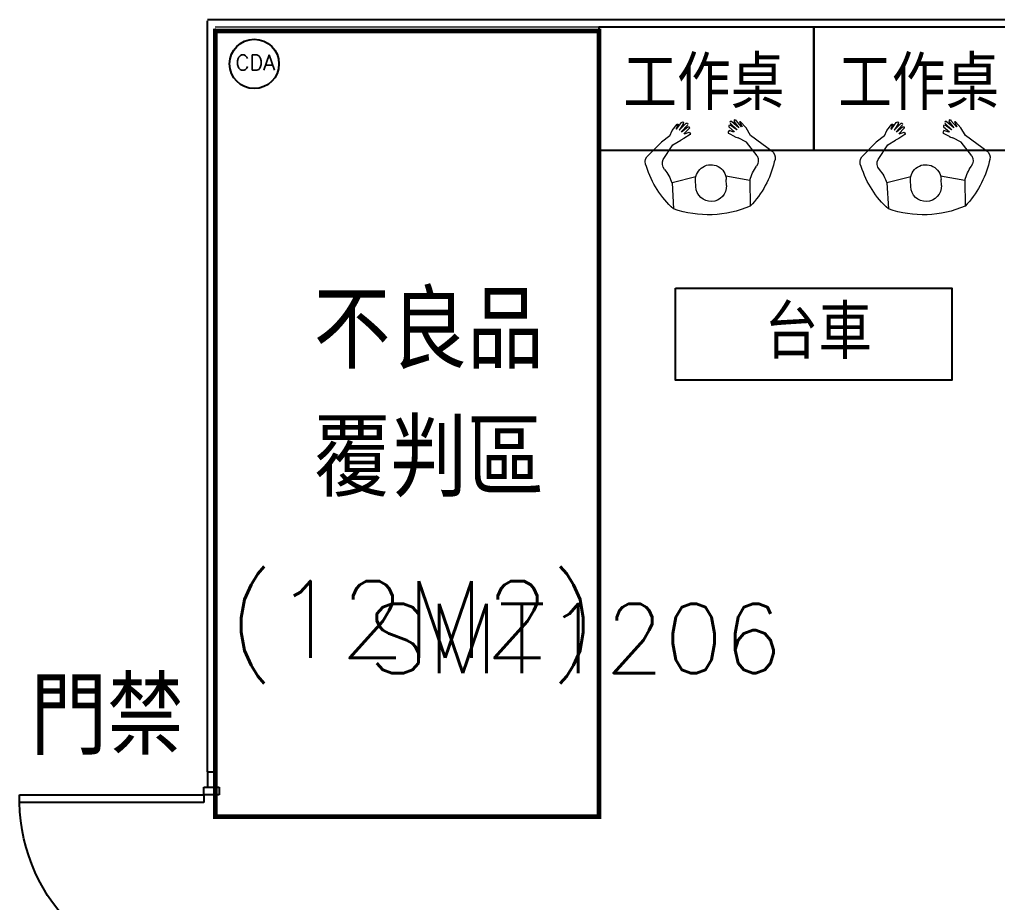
# Model space of a CAD drawing. Extents: x -80 to 56020, y 18240 to 42185.
# Drawn here: x 2187 to 2825, y 20690 to 21265 of the extents above; entities that cross this region are included whole.
import ezdxf

# ---------------------------------------------------------------- set-up
doc = ezdxf.new("R2010")
doc.units = 0
doc.header["$LTSCALE"] = 200
doc.linetypes.add('HIDDEN', pattern=[0.3, 0.2, -0.1])
doc.layers.add('2', color=2, linetype='Continuous', lineweight=9)
for name, color, linetype in [('SMT Line', 5, 'Continuous'), ('緯穎新設隔間', 151, 'Continuous'), ('緯穎生產設備', 7, 'Continuous')]:
    doc.layers.add(name, color=color, linetype=linetype)
doc.styles.add('C1', font='SIMPLEX.shx', dxfattribs={"bigfont": 'CHINESET.shx'})
doc.styles.add('CCAD', font='TXT', dxfattribs={"bigfont": 'CCAD'})
doc.styles.add('DIM', font='simplex.shx', dxfattribs={"bigfont": 'chineset.shx'})

# ---------------------------------------------------------------- blocks, each defined once
blk = doc.blocks.new('MAN')
at = {"layer": '2', "color": 0}
for p, q in [((60858.56, -155354.43, 0), (60869.97, -155368.72, 0)), ((60856.4, -155365.03, 0), (60865.75, -155371.64, 0)), ((60869.97, -155368.72, 0), (60874.98, -155371.51, 0)), ((60840.87, -155370.19, 0), (60823.93, -155370.61, 0)), ((60844.27, -155385.91, 0), (60840.87, -155370.19, 0)), ((60865.75, -155371.64, 0), (60868.58, -155376.89, 0)), ((60874.98, -155371.51, 0), (60879.09, -155374.89, 0)), ((60879.25, -155379.09, 0), (60875.15, -155376.17, 0)), ((60875.15, -155376.17, 0), (60879.5, -155380.89, 0)), ((60875.93, -155374.08, 0), (60875.72, -155374.41, 0)), ((60875.72, -155374.41, 0), (60879.91, -155377.79, 0)), ((60879.01, -155375.53, 0), (60875.93, -155374.08, 0)), ((60879.09, -155374.89, 0), (60879.09, -155375.56, 0)), ((60879.09, -155375.56, 0), (60879.09, -155375.56, 0)), ((60869.42, -155379.04, 0), (60868.58, -155376.89, 0)), ((60871.9, -155383.13, 0), (60869.5, -155378.97, 0)), ((60873.57, -155382.65, 0), (60872.34, -155383.38, 0)), ((60872.52, -155379.46, 0), (60873.57, -155382.65, 0)), ((60876.13, -155382.78, 0), (60872.65, -155379.08, 0)), ((60873.9, -155377.6, 0), (60877.07, -155381.77, 0)), ((60878.42, -155381.82, 0), (60873.97, -155377.41, 0)), ((60876.94, -155382.71, 0), (60876.13, -155382.78, 0)), ((60877.07, -155381.77, 0), (60876.94, -155382.71, 0)), ((60879.83, -155379.2, 0), (60878.62, -155378.73, 0)), ((60879.43, -155381.63, 0), (60878.82, -155381.84, 0)), ((60879.5, -155380.89, 0), (60879.43, -155381.63, 0)), ((60880.44, -155378.8, 0), (60879.83, -155379.2, 0)), ((60879.9, -155377.52, 0), (60880.44, -155378.8, 0)), ((60837.88, -155385.61, 0), (60841.85, -155385.61, 0)), ((60872.34, -155383.25, 0), (60871.8, -155383.11, 0)), ((60837.88, -155405.61, 0), (60841.85, -155405.61, 0)), ((60844.27, -155405.31, 0), (60840.87, -155421.03, 0)), ((60871.9, -155408.09, 0), (60869.5, -155412.25, 0)), ((60872.34, -155407.97, 0), (60871.8, -155408.11, 0)), ((60873.57, -155408.57, 0), (60872.34, -155407.84, 0)), ((60865.75, -155419.58, 0), (60868.58, -155414.33, 0)), ((60869.42, -155412.18, 0), (60868.58, -155414.33, 0)), ((60872.52, -155411.76, 0), (60873.57, -155408.57, 0)), ((60876.13, -155408.44, 0), (60872.65, -155412.14, 0)), ((60873.9, -155413.62, 0), (60877.07, -155409.45, 0)), ((60878.42, -155409.4, 0), (60873.97, -155413.81, 0)), ((60875.15, -155415.05, 0), (60879.5, -155410.33, 0)), ((60879.25, -155412.13, 0), (60875.15, -155415.05, 0)), ((60875.72, -155416.81, 0), (60879.91, -155413.43, 0)), ((60876.94, -155408.51, 0), (60876.13, -155408.44, 0)), ((60877.07, -155409.45, 0), (60876.94, -155408.51, 0)), ((60879.83, -155412.02, 0), (60878.62, -155412.49, 0)), ((60879.43, -155409.59, 0), (60878.82, -155409.38, 0)), ((60879.5, -155410.33, 0), (60879.43, -155409.59, 0)), ((60880.44, -155412.42, 0), (60879.83, -155412.02, 0)), ((60879.9, -155413.7, 0), (60880.44, -155412.42, 0)), ((60840.87, -155421.03, 0), (60823.93, -155420.61, 0)), ((60856.4, -155426.19, 0), (60865.75, -155419.58, 0)), ((60871.6, -155421.34, 0), (60874.98, -155419.71, 0)), ((60874.98, -155419.71, 0), (60879.09, -155416.33, 0)), ((60875.93, -155417.14, 0), (60875.72, -155416.81, 0)), ((60879.01, -155415.69, 0), (60875.93, -155417.14, 0)), ((60879.09, -155415.66, 0), (60879.09, -155415.66, 0)), ((60879.09, -155416.33, 0), (60879.09, -155415.66, 0)), ((60858.56, -155436.79, 0), (60867.69, -155426.92, 0)), ((60871.6, -155421.34, 0), (60867.69, -155426.92, 0))]:
    blk.add_line(p, q, dxfattribs=at)
for centre, radius, start, end in [((60868.18, -155413.2, 0), 61.41, 105.18584, 136.09749), ((60854.93, -155359.21, 0), 6, 52.81066, 118.21599), ((60832.34, -155342.48, 0), 28.98, 287.10515, 307.04437), ((60853.55, -155370.31, 0), 6, 61.66604, 128.6143), ((60887.69, -155395.61, 0), 68.48, 158.58872, 201.41128), ((60837.88, -155395.61, 0), 10, 90, 270), ((60841.85, -155395.61, 0), 10, 270, 90), ((60868.18, -155378.02, 0), 61.41, 223.90251, 254.81416), ((60832.34, -155448.74, 0), 28.98, 52.95563, 72.89485), ((60853.55, -155420.91, 0), 6, 231.3857, 298.33396), ((60854.93, -155432.01, 0), 6, 241.78401, 307.18934)]:
    blk.add_arc(centre, radius, start, end, dxfattribs=at)
blk = doc.blocks.new('A$C7219ca4d')
at = {"layer": '緯穎新設隔間'}
for p, q in [((2.5, 140), (2.5, 130)), ((7.5, 140), (2.5, 140)), ((7.5, 140), (7.5, 130)), ((0, 130), (0, 125)), ((10, 130), (0, 130)), ((7.5, 130), (2.5, 130)), ((10, 125), (10, 130)), ((0, 125), (10, 125)), ((10, 125), (10, 120)), ((130, 125), (10, 125)), ((130, 120), (130, 125)), ((10, 120), (130, 120)), ((0, 5), (0, 0)), ((10, 5), (0, 5)), ((0, 0), (10, 0)), ((7.5, 5), (2.5, 5)), ((10, 0), (10, 5))]:
    blk.add_line(p, q, dxfattribs=at)
blk.add_arc((12.5, 122.5), 117.53, 268.78112, 358.78112, dxfattribs=at)

msp = doc.modelspace()

# ---------------------------------------------------------------- linework, layer by layer
at = {"layer": '緯穎新設隔間', "color": 143, "true_color": 0x7aafdf}
for p, q in [((2310, 21265), (4090, 21265)), ((2310, 20775), (2310, 21264.261))]:
    msp.add_line(p, q, dxfattribs=at)
at = {"layer": '緯穎新設隔間', "lineweight": 20}
for points in [[(4090, 21260), (2315, 21260)], [(2315, 21259.261), (2315, 20775)]]:
    msp.add_lwpolyline(points, dxfattribs=at)
at = {"layer": '緯穎新設隔間'}
msp.add_circle((2340.438, 21236.141), 16.086, dxfattribs=at)
at = {"layer": '緯穎生產設備', "linetype": 'HIDDEN', "const_width": 3}
msp.add_lwpolyline([(2315, 20745.738), (2315, 21257.5), (2565, 21257.5), (2565, 20745.738)], close=True, dxfattribs=at)
at = {"layer": '緯穎生產設備'}
for points in [[(2705, 21260), (2565, 21260), (2565, 21180), (2705, 21180)], [(2845, 21260), (2705, 21260), (2705, 21180), (2845, 21180)], [(2615, 21090), (2795, 21090), (2795, 21030), (2615, 21030)]]:
    msp.add_lwpolyline(points, close=True, dxfattribs=at)

# ---------------------------------------------------------------- block references
at = {"layer": '緯穎新設隔間', "xscale": -1}
msp.add_blockref('A$C7219ca4d', (2317.5, 20635), dxfattribs=at)
at = {"layer": '緯穎生產設備', "color": 0, "linetype": 'ByBlock', "lineweight": 20, "xscale": -1, "rotation": 272.0916699448607}
for p in [(160150.715, -33969.137, 0), (160290.715, -33969.137, 0)]:
    msp.add_blockref('MAN', p, dxfattribs=at)

# ---------------------------------------------------------------- texts
at = {"color": 3, "char_height": 50, "attachment_point": 1, "style": 'DIM'}
for s, insert in [('不良品\\P覆判區', (2379.179, 21087.527)), ('(12M2)', (2323.415, 20899.186))]:
    msp.add_mtext_dynamic_manual_height_columns(s, width=312.06761, gutter_width=82.817, heights=[184.679], dxfattribs=dict(at, insert=insert))
at = {"layer": 'SMT Line', "color": 0, "lineweight": 25, "insert": (2684.607, 20884.326, -16.365), "char_height": 45, "attachment_point": 3, "style": 'CCAD'}
msp.add_mtext('SMT1206', dxfattribs=at)
at = {"layer": '緯穎新設隔間', "attachment_point": 1, "style": 'DIM'}
for s, width, heights, insert, char_height in [('CDA', 34.07531, [9.067], (2328.309, 21241.949), 10), ('{\\C3;門禁}', 115.06919, [57.032], (2194.589, 20836.005), 50)]:
    msp.add_mtext_dynamic_manual_height_columns(s, width=width, gutter_width=150, heights=heights, dxfattribs=dict(at, insert=insert, char_height=char_height))
at = {"layer": '緯穎生產設備', "char_height": 35, "attachment_point": 1, "style": 'C1'}
for s, width, heights, insert in [('工作桌', 106.85926, [0], (2580.868, 21241.076)), ('工作桌', 106.85926, [0], (2720.868, 21241.076)), ('台車', 89.42046, [32.989], (2673, 21079))]:
    msp.add_mtext_dynamic_manual_height_columns(s, width=width, gutter_width=1069.173, heights=heights, dxfattribs=dict(at, insert=insert))

doc.saveas('drawing.dxf')
